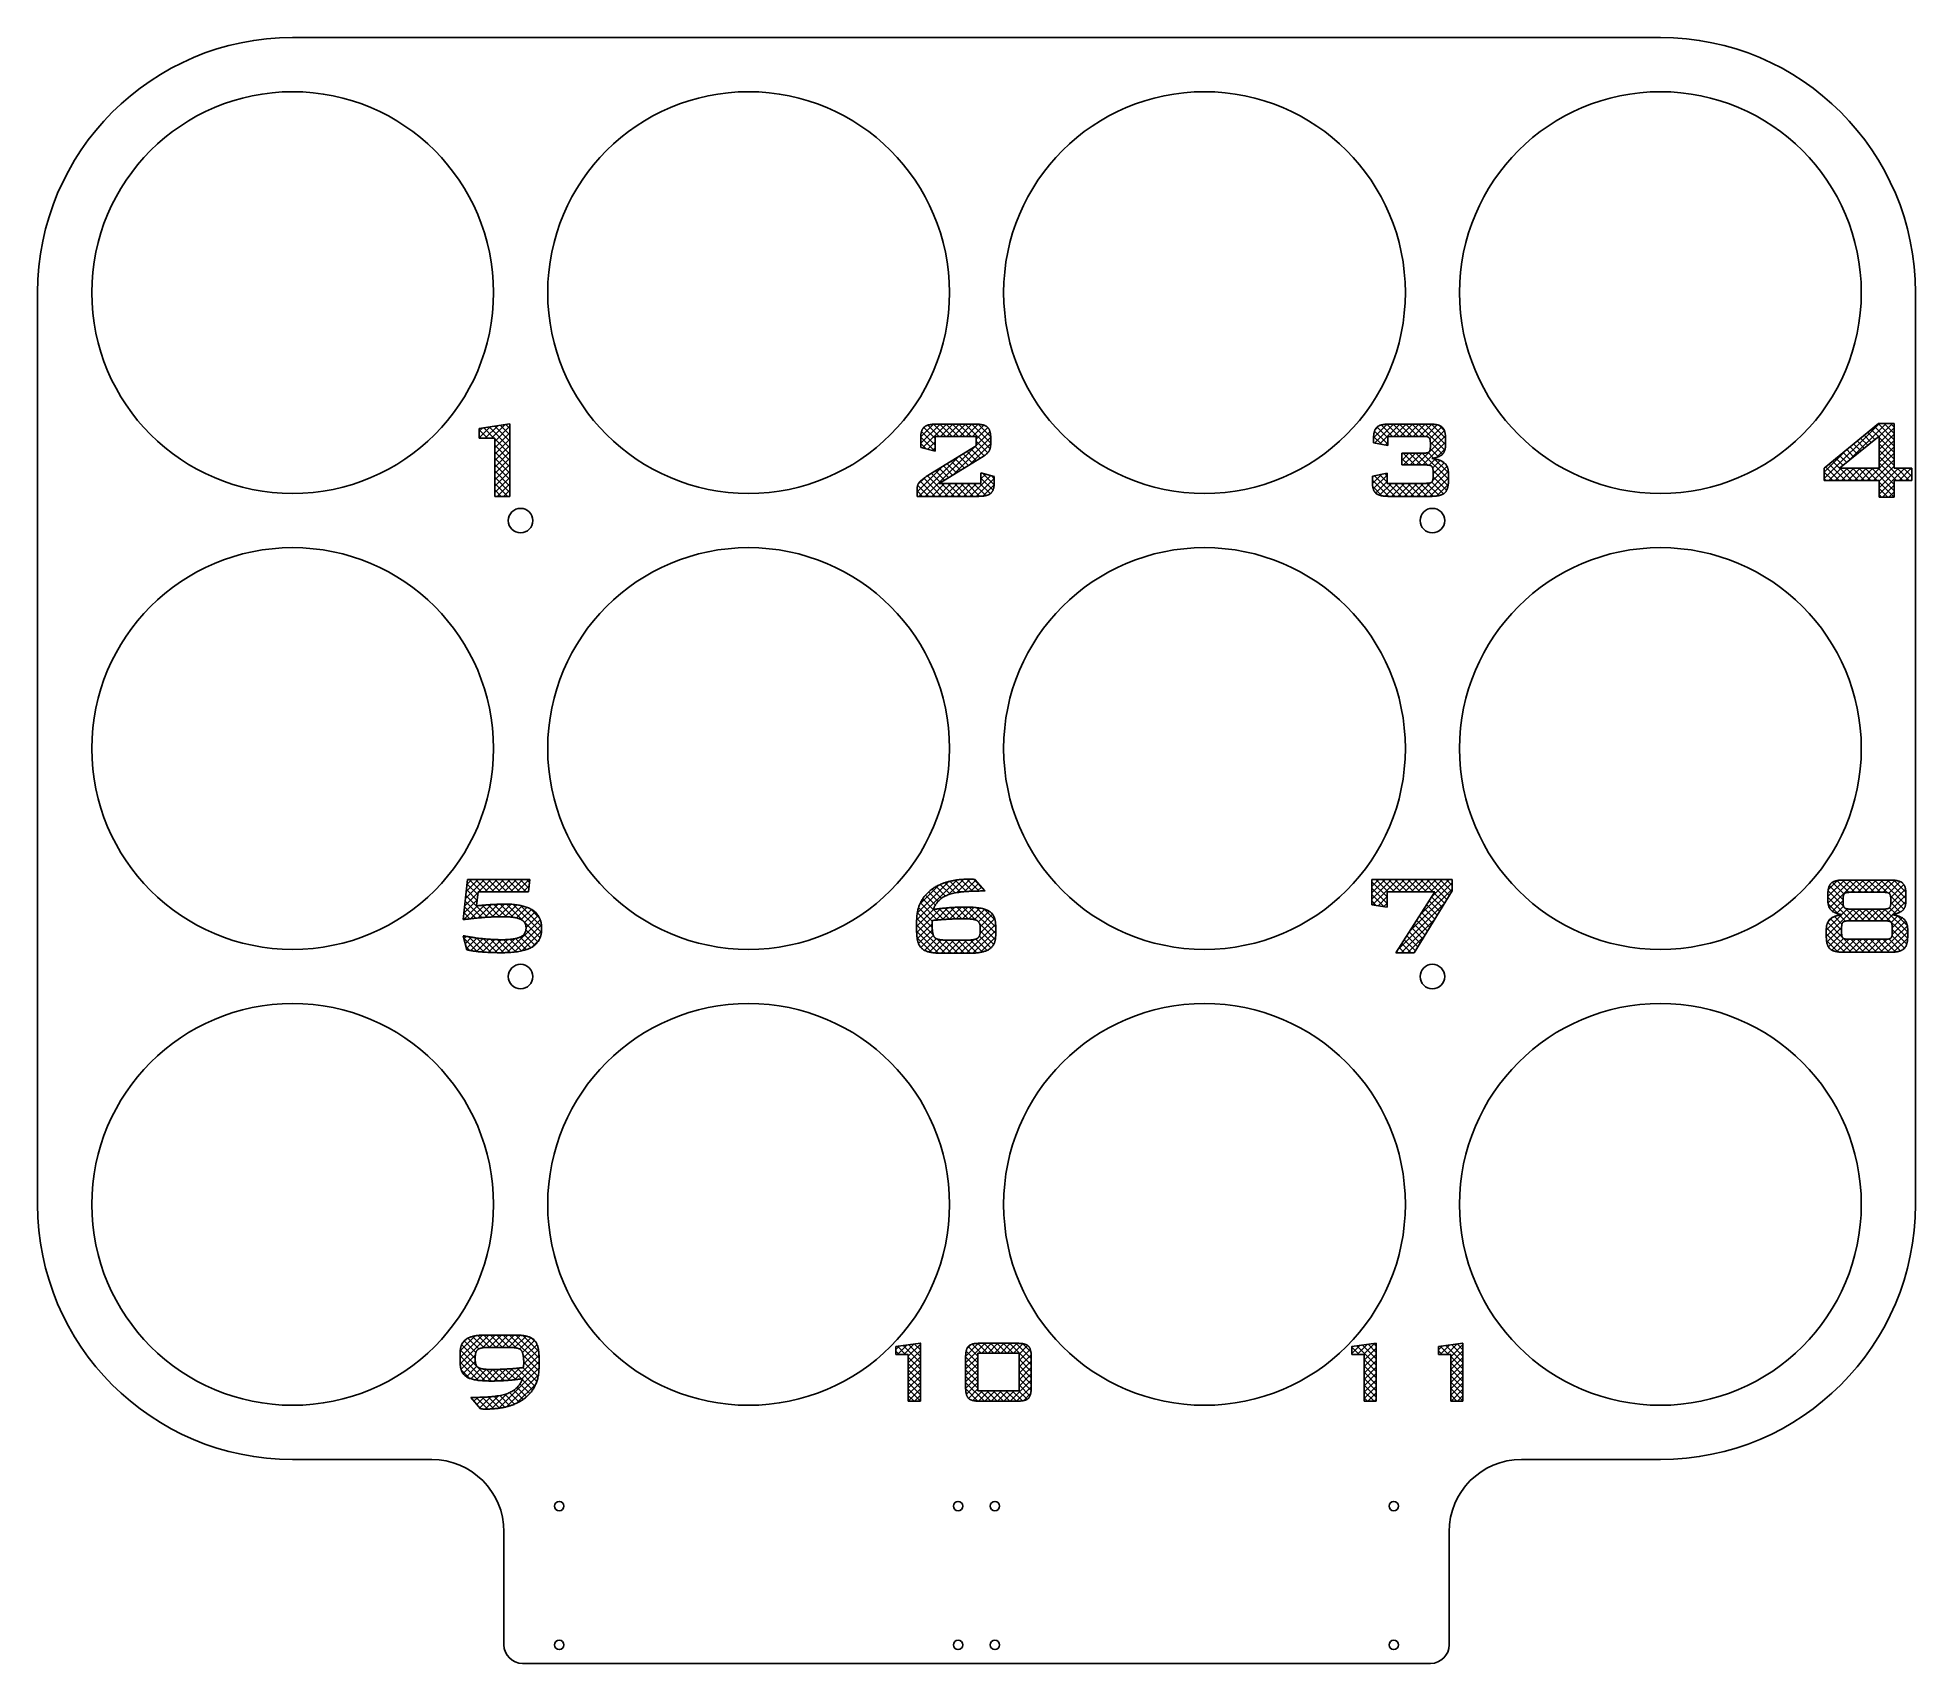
# Model space of a CAD drawing. Header units: inches. Extents: x 4.6 to 17.6, y 3 to 14.3.
import ezdxf

# ---------------------------------------------------------------- set-up
doc = ezdxf.new("R2010")
doc.units = ezdxf.units.IN
doc.header["$MEASUREMENT"] = 0

msp = doc.modelspace()

# ---------------------------------------------------------------- linework, layer by layer
for p, q in [((15.836, 14.277), (6.371, 14.277)), ((4.606, 12.512), (4.606, 6.202)), ((17.601, 6.202), (17.601, 12.512)), ((7.662, 11.572), (7.874, 11.604)), ((7.662, 11.505), (7.662, 11.572)), ((7.874, 11.604), (7.874, 11.1)), ((10.832, 11.602), (11.088, 11.602)), ((13.965, 11.602), (14.235, 11.602)), ((16.97, 11.296), (17.344, 11.607)), ((17.344, 11.607), (17.454, 11.607)), ((17.454, 11.607), (17.454, 11.296)), ((7.769, 11.505), (7.662, 11.505)), ((7.769, 11.1), (7.769, 11.505)), ((10.717, 11.44), (10.717, 11.504)), ((10.817, 11.414), (10.717, 11.44)), ((10.756, 11.239), (11.101, 11.452)), ((11.101, 11.517), (10.817, 11.517)), ((10.817, 11.517), (10.817, 11.414)), ((11.101, 11.452), (11.101, 11.517)), ((11.202, 11.504), (11.202, 11.472)), ((13.851, 11.473), (13.851, 11.504)), ((13.95, 11.454), (13.851, 11.473)), ((13.95, 11.517), (13.95, 11.454)), ((14.197, 11.517), (13.95, 11.517)), ((14.244, 11.446), (14.244, 11.471)), ((14.349, 11.504), (14.349, 11.459)), ((17.349, 11.519), (17.076, 11.296)), ((17.349, 11.296), (17.349, 11.519)), ((11.138, 11.37), (10.844, 11.192)), ((14.046, 11.319), (14.046, 11.401)), ((14.046, 11.401), (14.197, 11.401)), ((14.215, 11.319), (14.046, 11.319)), ((10.844, 11.192), (11.134, 11.192)), ((11.134, 11.192), (11.134, 11.265)), ((11.134, 11.265), (11.226, 11.239)), ((11.226, 11.239), (11.226, 11.2)), ((13.843, 11.241), (13.945, 11.262)), ((13.843, 11.2), (13.843, 11.241)), ((13.945, 11.262), (13.945, 11.192)), ((13.945, 11.192), (14.215, 11.192)), ((14.263, 11.237), (14.263, 11.273)), ((14.369, 11.262), (14.369, 11.209)), ((16.97, 11.212), (16.97, 11.296)), ((17.349, 11.212), (16.97, 11.212)), ((17.076, 11.296), (17.349, 11.296)), ((17.349, 11.097), (17.349, 11.212)), ((17.454, 11.296), (17.576, 11.296)), ((17.454, 11.212), (17.454, 11.097)), ((17.576, 11.212), (17.454, 11.212)), ((17.576, 11.296), (17.576, 11.212)), ((7.874, 11.1), (7.769, 11.1)), ((10.692, 11.102), (10.692, 11.147)), ((11.112, 11.102), (10.692, 11.102)), ((14.248, 11.102), (13.957, 11.102)), ((17.454, 11.097), (17.349, 11.097)), ((7.552, 8.173), (7.58, 8.45)), ((7.58, 8.45), (8.012, 8.45)), ((8.012, 8.45), (8.004, 8.365)), ((11.093, 8.451), (11.163, 8.371)), ((13.839, 8.276), (13.839, 8.451)), ((13.839, 8.451), (14.394, 8.451)), ((14.394, 8.451), (14.394, 8.371)), ((17.109, 8.447), (17.421, 8.447)), ((7.655, 8.365), (7.643, 8.268)), ((8.004, 8.365), (7.655, 8.365)), ((11.163, 8.371), (11.13, 8.371)), ((14.274, 8.366), (13.944, 8.366)), ((13.944, 8.366), (13.944, 8.258)), ((14.005, 7.943), (14.274, 8.366)), ((14.394, 8.371), (14.132, 7.943)), ((16.995, 8.304), (16.995, 8.349)), ((17.382, 8.362), (17.149, 8.362)), ((17.535, 8.349), (17.535, 8.304)), ((13.944, 8.258), (13.839, 8.276)), ((17.1, 8.316), (17.1, 8.291)), ((17.149, 8.246), (17.382, 8.246)), ((17.43, 8.291), (17.43, 8.316)), ((7.577, 7.964), (7.552, 8.061)), ((10.689, 8.095), (10.689, 8.161)), ((11.129, 8.091), (11.129, 8.118)), ((11.236, 8.131), (11.236, 8.063)), ((16.984, 8.054), (16.984, 8.107)), ((17.09, 8.118), (17.09, 8.082)), ((17.393, 8.164), (17.137, 8.164)), ((17.44, 8.082), (17.44, 8.118)), ((17.547, 8.107), (17.547, 8.054)), ((11.065, 7.941), (10.854, 7.941)), ((10.899, 8.031), (11.039, 8.031)), ((14.132, 7.943), (14.005, 7.943)), ((17.425, 7.947), (17.106, 7.947)), ((17.137, 8.037), (17.393, 8.037)), ((7.701, 5.298), (7.912, 5.298)), ((7.866, 5.213), (7.727, 5.213)), ((10.546, 5.218), (10.715, 5.243)), ((10.546, 5.164), (10.546, 5.218)), ((10.715, 5.243), (10.715, 4.841)), ((11.12, 5.241), (11.39, 5.241)), ((13.701, 5.218), (13.87, 5.243)), ((13.701, 5.164), (13.701, 5.218)), ((13.87, 5.243), (13.87, 4.841)), ((14.3, 5.218), (14.469, 5.243)), ((14.3, 5.164), (14.3, 5.218)), ((14.469, 5.243), (14.469, 4.841)), ((7.53, 5.109), (7.53, 5.176)), ((7.635, 5.15), (7.635, 5.122)), ((8.076, 5.143), (8.076, 5.078)), ((10.631, 5.164), (10.546, 5.164)), ((10.631, 4.841), (10.631, 5.164)), ((11.028, 4.935), (11.028, 5.146)), ((11.112, 5.173), (11.112, 4.912)), ((11.398, 5.173), (11.112, 5.173)), ((11.398, 4.912), (11.398, 5.173)), ((11.482, 5.146), (11.482, 4.935)), ((13.786, 5.164), (13.701, 5.164)), ((13.786, 4.841), (13.786, 5.164)), ((14.385, 5.164), (14.3, 5.164)), ((14.385, 4.841), (14.385, 5.164)), ((7.671, 4.788), (7.603, 4.867)), ((7.603, 4.867), (7.634, 4.867)), ((10.715, 4.841), (10.631, 4.841)), ((11.112, 4.912), (11.398, 4.912)), ((11.39, 4.841), (11.12, 4.841)), ((13.87, 4.841), (13.786, 4.841)), ((14.469, 4.841), (14.385, 4.841)), ((6.371, 4.437), (7.333, 4.437)), ((14.874, 4.437), (15.836, 4.437)), ((7.833, 3.937), (7.833, 3.154)), ((14.374, 3.154), (14.374, 3.937)), ((7.961, 3.026), (14.246, 3.026))]:
    msp.add_line(p, q)
at = {"linetype": 'Continuous'}
for p, q in [((7.662, 11.507), (7.738, 11.583)), ((7.662, 11.552), (7.686, 11.575)), ((7.764, 11.505), (7.693, 11.576)), ((7.704, 11.505), (7.79, 11.591)), ((7.874, 11.438), (7.731, 11.582)), ((7.748, 11.505), (7.842, 11.599)), ((7.874, 11.483), (7.769, 11.588)), ((7.769, 11.481), (7.874, 11.587)), ((7.874, 11.527), (7.808, 11.594)), ((7.874, 11.571), (7.846, 11.599)), ((10.717, 11.469), (10.851, 11.602)), ((10.718, 11.513), (10.806, 11.601)), ((10.729, 11.437), (10.895, 11.602)), ((10.734, 11.573), (10.745, 11.584)), ((10.817, 11.502), (10.739, 11.579)), ((10.845, 11.517), (10.767, 11.595)), ((10.89, 11.517), (10.805, 11.601)), ((10.934, 11.517), (10.849, 11.602)), ((10.854, 11.517), (10.939, 11.602)), ((10.978, 11.517), (10.893, 11.602)), ((10.898, 11.517), (10.983, 11.602)), ((11.022, 11.517), (10.937, 11.602)), ((10.942, 11.517), (11.027, 11.602)), ((11.066, 11.517), (10.981, 11.602)), ((10.987, 11.517), (11.072, 11.602)), ((11.197, 11.43), (11.025, 11.602)), ((11.031, 11.517), (11.115, 11.601)), ((11.202, 11.469), (11.07, 11.602)), ((11.075, 11.517), (11.153, 11.595)), ((11.101, 11.498), (11.181, 11.579)), ((11.202, 11.514), (11.115, 11.601)), ((11.183, 11.577), (11.178, 11.582)), ((13.851, 11.508), (13.944, 11.601)), ((13.858, 11.471), (13.988, 11.602)), ((13.861, 11.563), (13.888, 11.59)), ((13.95, 11.506), (13.874, 11.582)), ((13.895, 11.465), (14.033, 11.602)), ((13.983, 11.517), (13.904, 11.596)), ((14.027, 11.517), (13.943, 11.601)), ((14.072, 11.517), (13.986, 11.602)), ((13.992, 11.517), (14.077, 11.602)), ((14.116, 11.517), (14.031, 11.602)), ((14.036, 11.517), (14.121, 11.602)), ((14.16, 11.517), (14.075, 11.602)), ((14.08, 11.517), (14.165, 11.602)), ((14.204, 11.517), (14.119, 11.602)), ((14.124, 11.517), (14.209, 11.602)), ((14.344, 11.421), (14.163, 11.602)), ((14.169, 11.517), (14.253, 11.602)), ((14.349, 11.46), (14.207, 11.602)), ((14.212, 11.516), (14.292, 11.597)), ((14.24, 11.5), (14.323, 11.583)), ((14.349, 11.504), (14.252, 11.602)), ((14.342, 11.556), (14.305, 11.593)), ((16.97, 11.225), (17.353, 11.607)), ((17.13, 11.341), (17.397, 11.607)), ((17.454, 11.449), (17.318, 11.585)), ((17.454, 11.493), (17.342, 11.605)), ((17.349, 11.515), (17.441, 11.607)), ((17.349, 11.471), (17.454, 11.576)), ((17.454, 11.537), (17.384, 11.607)), ((17.454, 11.581), (17.428, 11.607)), ((7.72, 11.505), (7.662, 11.562)), ((7.676, 11.505), (7.662, 11.518)), ((7.769, 11.437), (7.874, 11.542)), ((7.874, 11.394), (7.769, 11.5)), ((7.769, 11.393), (7.874, 11.498)), ((7.874, 11.35), (7.769, 11.456)), ((7.769, 11.349), (7.874, 11.454)), ((10.756, 11.43), (10.717, 11.468)), ((10.816, 11.414), (10.718, 11.512)), ((10.817, 11.457), (10.723, 11.551)), ((10.748, 11.102), (11.094, 11.447)), ((10.765, 11.427), (10.817, 11.479)), ((10.941, 11.251), (11.202, 11.511)), ((11.054, 11.32), (11.202, 11.467)), ((11.156, 11.383), (11.093, 11.446)), ((11.101, 11.454), (11.197, 11.55)), ((11.181, 11.403), (11.101, 11.483)), ((13.905, 11.463), (13.851, 11.516)), ((13.95, 11.462), (13.857, 11.554)), ((13.933, 11.458), (13.95, 11.475)), ((14.148, 11.319), (14.349, 11.52)), ((14.192, 11.319), (14.349, 11.477)), ((14.244, 11.46), (14.341, 11.557)), ((14.328, 11.393), (14.244, 11.477)), ((17.198, 11.396), (17.149, 11.445)), ((17.222, 11.416), (17.173, 11.465)), ((17.246, 11.436), (17.197, 11.485)), ((17.271, 11.456), (17.221, 11.505)), ((17.295, 11.475), (17.245, 11.525)), ((17.319, 11.495), (17.269, 11.545)), ((17.344, 11.515), (17.294, 11.565)), ((17.349, 11.427), (17.454, 11.532)), ((17.454, 11.405), (17.349, 11.51)), ((17.349, 11.383), (17.454, 11.488)), ((17.454, 11.36), (17.349, 11.466)), ((17.349, 11.338), (17.454, 11.444)), ((7.874, 11.306), (7.769, 11.411)), ((7.769, 11.304), (7.874, 11.41)), ((7.874, 11.262), (7.769, 11.367)), ((7.769, 11.26), (7.874, 11.366)), ((7.874, 11.218), (7.769, 11.323)), ((7.769, 11.216), (7.874, 11.322)), ((10.704, 11.102), (10.978, 11.376)), ((10.8, 11.418), (10.817, 11.435)), ((10.937, 11.248), (10.874, 11.312)), ((10.965, 11.265), (10.901, 11.328)), ((10.992, 11.282), (10.929, 11.345)), ((11.02, 11.298), (10.956, 11.362)), ((11.047, 11.315), (10.983, 11.379)), ((11.075, 11.332), (11.011, 11.396)), ((11.102, 11.349), (11.038, 11.413)), ((11.13, 11.365), (11.065, 11.43)), ((14.046, 11.395), (14.052, 11.401)), ((14.046, 11.35), (14.096, 11.401)), ((14.092, 11.319), (14.046, 11.365)), ((14.048, 11.319), (14.046, 11.321)), ((14.137, 11.319), (14.055, 11.401)), ((14.059, 11.319), (14.141, 11.401)), ((14.181, 11.319), (14.1, 11.401)), ((14.104, 11.319), (14.185, 11.401)), ((14.225, 11.319), (14.144, 11.401)), ((14.369, 11.22), (14.188, 11.401)), ((14.266, 11.366), (14.228, 11.405)), ((14.235, 11.318), (14.277, 11.36)), ((14.3, 11.376), (14.243, 11.434)), ((14.259, 11.21), (14.359, 11.309)), ((14.26, 11.299), (14.312, 11.351)), ((14.263, 11.258), (14.34, 11.334)), ((14.369, 11.264), (14.271, 11.362)), ((14.289, 11.372), (14.346, 11.43)), ((16.97, 11.269), (17.131, 11.43)), ((17.116, 11.212), (17.004, 11.324)), ((17.076, 11.297), (17.028, 11.344)), ((17.1, 11.316), (17.052, 11.365)), ((17.125, 11.336), (17.076, 11.385)), ((17.149, 11.356), (17.101, 11.405)), ((17.173, 11.376), (17.125, 11.425)), ((17.267, 11.212), (17.454, 11.4)), ((17.311, 11.212), (17.454, 11.355)), ((17.454, 11.316), (17.349, 11.422)), ((17.514, 11.212), (17.349, 11.377)), ((17.47, 11.212), (17.349, 11.333)), ((17.349, 11.206), (17.454, 11.311)), ((7.874, 11.173), (7.769, 11.279)), ((7.769, 11.172), (7.874, 11.277)), ((7.874, 11.129), (7.769, 11.235)), ((7.769, 11.128), (7.874, 11.233)), ((7.859, 11.1), (7.769, 11.19)), ((7.786, 11.1), (7.874, 11.189)), ((10.692, 11.134), (10.863, 11.305)), ((10.774, 11.102), (10.696, 11.18)), ((10.698, 11.184), (10.747, 11.233)), ((10.818, 11.102), (10.713, 11.207)), ((10.862, 11.102), (10.738, 11.227)), ((10.907, 11.102), (10.765, 11.244)), ((10.855, 11.198), (10.792, 11.261)), ((10.793, 11.102), (10.882, 11.192)), ((10.882, 11.215), (10.819, 11.278)), ((10.837, 11.102), (10.926, 11.192)), ((10.91, 11.232), (10.847, 11.295)), ((10.951, 11.102), (10.861, 11.192)), ((10.881, 11.102), (10.971, 11.192)), ((10.995, 11.102), (10.905, 11.192)), ((10.925, 11.102), (11.015, 11.192)), ((11.039, 11.102), (10.95, 11.192)), ((10.969, 11.102), (11.059, 11.192)), ((11.083, 11.102), (10.994, 11.192)), ((11.014, 11.102), (11.103, 11.192)), ((11.127, 11.102), (11.038, 11.192)), ((11.058, 11.102), (11.202, 11.246)), ((11.167, 11.107), (11.082, 11.192)), ((11.102, 11.102), (11.226, 11.226)), ((11.199, 11.119), (11.126, 11.192)), ((11.134, 11.223), (11.168, 11.256)), ((11.218, 11.144), (11.134, 11.228)), ((11.226, 11.181), (11.144, 11.263)), ((11.148, 11.104), (11.226, 11.182)), ((11.226, 11.224), (11.206, 11.245)), ((13.843, 11.191), (13.905, 11.254)), ((13.843, 11.235), (13.849, 11.242)), ((13.956, 11.102), (13.843, 11.215)), ((13.849, 11.153), (13.945, 11.249)), ((14, 11.102), (13.858, 11.244)), ((13.865, 11.124), (13.945, 11.205)), ((13.893, 11.109), (13.976, 11.192)), ((13.945, 11.201), (13.895, 11.251)), ((13.931, 11.103), (14.02, 11.192)), ((13.945, 11.245), (13.932, 11.259)), ((14.044, 11.102), (13.955, 11.192)), ((13.975, 11.102), (14.064, 11.192)), ((14.089, 11.102), (13.999, 11.192)), ((14.019, 11.102), (14.108, 11.192)), ((14.133, 11.102), (14.043, 11.192)), ((14.063, 11.102), (14.153, 11.192)), ((14.177, 11.102), (14.087, 11.192)), ((14.107, 11.102), (14.197, 11.192)), ((14.221, 11.102), (14.132, 11.192)), ((14.151, 11.102), (14.245, 11.196)), ((14.265, 11.102), (14.176, 11.192)), ((14.196, 11.102), (14.368, 11.274)), ((14.304, 11.108), (14.22, 11.192)), ((14.24, 11.102), (14.369, 11.231)), ((14.336, 11.12), (14.254, 11.201)), ((14.366, 11.178), (14.263, 11.281)), ((14.356, 11.144), (14.263, 11.237)), ((14.286, 11.104), (14.367, 11.185)), ((17.028, 11.212), (16.97, 11.27)), ((16.983, 11.212), (16.97, 11.226)), ((17.072, 11.212), (16.98, 11.304)), ((17.002, 11.212), (17.086, 11.296)), ((17.046, 11.212), (17.13, 11.296)), ((17.16, 11.212), (17.077, 11.296)), ((17.09, 11.212), (17.174, 11.296)), ((17.204, 11.212), (17.121, 11.296)), ((17.134, 11.212), (17.218, 11.296)), ((17.249, 11.212), (17.165, 11.296)), ((17.179, 11.212), (17.262, 11.296)), ((17.293, 11.212), (17.209, 11.296)), ((17.223, 11.212), (17.306, 11.296)), ((17.337, 11.212), (17.253, 11.296)), ((17.454, 11.139), (17.298, 11.296)), ((17.454, 11.184), (17.342, 11.296)), ((17.349, 11.162), (17.483, 11.296)), ((17.349, 11.117), (17.527, 11.296)), ((17.453, 11.097), (17.349, 11.201)), ((17.372, 11.097), (17.454, 11.179)), ((17.558, 11.212), (17.474, 11.296)), ((17.488, 11.212), (17.572, 11.296)), ((17.576, 11.239), (17.519, 11.296)), ((17.532, 11.212), (17.576, 11.256)), ((17.576, 11.283), (17.563, 11.296)), ((7.815, 11.1), (7.769, 11.146)), ((7.771, 11.1), (7.769, 11.102)), ((7.83, 11.1), (7.874, 11.145)), ((7.874, 11.1), (7.874, 11.101)), ((10.73, 11.102), (10.692, 11.14)), ((13.908, 11.106), (13.845, 11.169)), ((17.409, 11.097), (17.349, 11.156)), ((17.364, 11.097), (17.349, 11.112)), ((17.416, 11.097), (17.454, 11.134)), ((7.567, 8.318), (7.699, 8.45)), ((7.572, 8.367), (7.655, 8.45)), ((7.577, 8.417), (7.611, 8.45)), ((7.677, 8.365), (7.592, 8.45)), ((7.722, 8.365), (7.636, 8.45)), ((7.658, 8.365), (7.743, 8.45)), ((7.766, 8.365), (7.681, 8.45)), ((7.702, 8.365), (7.787, 8.45)), ((7.81, 8.365), (7.725, 8.45)), ((7.746, 8.365), (7.832, 8.45)), ((7.854, 8.365), (7.769, 8.45)), ((7.791, 8.365), (7.876, 8.45)), ((7.898, 8.365), (7.813, 8.45)), ((7.835, 8.365), (7.92, 8.45)), ((7.943, 8.365), (7.857, 8.45)), ((7.879, 8.365), (7.964, 8.45)), ((7.987, 8.365), (7.902, 8.45)), ((7.923, 8.365), (8.008, 8.45)), ((8.006, 8.39), (7.946, 8.45)), ((8.01, 8.43), (7.99, 8.45)), ((10.689, 8.17), (10.966, 8.447)), ((10.908, 8.345), (11.015, 8.452)), ((10.967, 8.36), (11.06, 8.453)), ((11.076, 8.37), (10.995, 8.45)), ((11.119, 8.371), (11.037, 8.453)), ((11.159, 8.374), (11.082, 8.452)), ((13.839, 8.447), (13.843, 8.451)), ((13.839, 8.403), (13.887, 8.451)), ((13.839, 8.359), (13.931, 8.451)), ((13.839, 8.315), (13.975, 8.451)), ((13.844, 8.276), (14.02, 8.451)), ((13.952, 8.366), (13.867, 8.451)), ((13.996, 8.366), (13.911, 8.451)), ((14.04, 8.366), (13.955, 8.451)), ((13.979, 8.366), (14.064, 8.451)), ((14.085, 8.366), (13.999, 8.451)), ((14.023, 8.366), (14.108, 8.451)), ((14.129, 8.366), (14.044, 8.451)), ((14.067, 8.366), (14.152, 8.451)), ((14.173, 8.366), (14.088, 8.451)), ((14.111, 8.366), (14.196, 8.451)), ((14.217, 8.366), (14.132, 8.451)), ((14.156, 8.366), (14.241, 8.451)), ((14.261, 8.366), (14.176, 8.451)), ((14.2, 8.366), (14.285, 8.451)), ((14.358, 8.313), (14.22, 8.451)), ((14.244, 8.366), (14.329, 8.451)), ((14.251, 8.329), (14.373, 8.451)), ((14.375, 8.341), (14.265, 8.451)), ((14.392, 8.368), (14.309, 8.451)), ((14.394, 8.41), (14.353, 8.451)), ((16.995, 8.333), (17.109, 8.447)), ((16.996, 8.289), (17.153, 8.447)), ((17.005, 8.255), (17.197, 8.447)), ((17.182, 8.362), (17.097, 8.447)), ((17.227, 8.362), (17.141, 8.447)), ((17.157, 8.362), (17.242, 8.447)), ((17.271, 8.362), (17.186, 8.447)), ((17.201, 8.362), (17.286, 8.447)), ((17.315, 8.362), (17.23, 8.447)), ((17.245, 8.362), (17.33, 8.447)), ((17.359, 8.362), (17.274, 8.447)), ((17.289, 8.362), (17.374, 8.447)), ((17.405, 8.36), (17.318, 8.447)), ((17.333, 8.362), (17.418, 8.447)), ((17.533, 8.277), (17.362, 8.447)), ((17.535, 8.318), (17.407, 8.447)), ((7.562, 8.269), (7.654, 8.361)), ((7.72, 8.19), (7.569, 8.341)), ((7.648, 8.306), (7.573, 8.381)), ((7.652, 8.346), (7.577, 8.421)), ((7.967, 8.365), (8.008, 8.406)), ((10.693, 8.218), (10.911, 8.436)), ((10.711, 8.28), (10.842, 8.412)), ((10.804, 8.243), (10.731, 8.317)), ((10.819, 8.273), (10.75, 8.342)), ((10.837, 8.299), (10.771, 8.365)), ((10.86, 8.32), (10.796, 8.384)), ((10.888, 8.336), (10.823, 8.402)), ((10.92, 8.349), (10.852, 8.416)), ((10.955, 8.358), (10.884, 8.429)), ((10.993, 8.364), (10.919, 8.438)), ((11.034, 8.368), (10.956, 8.445)), ((11.018, 8.366), (11.098, 8.446)), ((11.065, 8.369), (11.118, 8.422)), ((11.111, 8.371), (11.139, 8.399)), ((11.155, 8.371), (11.159, 8.375)), ((13.944, 8.33), (13.839, 8.435)), ((13.944, 8.285), (13.839, 8.391)), ((13.924, 8.262), (13.839, 8.347)), ((13.882, 8.269), (13.944, 8.332)), ((14.096, 8.086), (14.394, 8.383)), ((14.173, 8.207), (14.394, 8.428)), ((14.325, 8.258), (14.252, 8.331)), ((14.342, 8.286), (14.269, 8.358)), ((17.159, 8.164), (16.995, 8.328)), ((17.105, 8.263), (16.996, 8.372)), ((16.997, 8.379), (17.061, 8.444)), ((17.1, 8.311), (17.005, 8.407)), ((17.107, 8.349), (17.025, 8.431)), ((17.139, 8.362), (17.057, 8.443)), ((17.357, 8.164), (17.535, 8.343)), ((17.377, 8.362), (17.46, 8.445)), ((17.416, 8.356), (17.496, 8.436)), ((17.52, 8.245), (17.428, 8.337)), ((17.43, 8.326), (17.52, 8.416)), ((17.43, 8.281), (17.533, 8.384)), ((17.535, 8.363), (17.452, 8.446)), ((7.555, 8.173), (7.65, 8.269)), ((7.557, 8.22), (7.648, 8.311)), ((7.598, 8.179), (7.557, 8.22)), ((7.638, 8.183), (7.561, 8.261)), ((7.679, 8.187), (7.565, 8.301)), ((7.605, 8.18), (7.699, 8.274)), ((7.654, 8.185), (7.747, 8.277)), ((7.762, 8.192), (7.682, 8.272)), ((7.702, 8.188), (7.793, 8.279)), ((7.805, 8.193), (7.723, 8.276)), ((7.749, 8.191), (7.838, 8.28)), ((7.85, 8.193), (7.764, 8.278)), ((7.795, 8.193), (7.882, 8.279)), ((7.898, 8.189), (7.807, 8.28)), ((7.84, 8.193), (7.922, 8.276)), ((8.083, 8.048), (7.85, 8.28)), ((7.881, 8.191), (7.959, 8.269)), ((8.092, 8.083), (7.897, 8.278)), ((7.92, 8.185), (7.993, 8.258)), ((8.093, 8.126), (7.948, 8.271)), ((7.952, 8.173), (8.023, 8.244)), ((7.976, 8.153), (8.048, 8.225)), ((7.986, 8.119), (8.069, 8.201)), ((8.078, 8.185), (8.016, 8.248)), ((10.689, 8.082), (10.857, 8.25)), ((10.689, 8.126), (10.806, 8.243)), ((10.796, 8.119), (10.694, 8.221)), ((10.797, 8.162), (10.702, 8.257)), ((10.833, 8.17), (10.715, 8.289)), ((10.874, 8.174), (10.805, 8.243)), ((10.821, 8.169), (10.906, 8.255)), ((10.916, 8.176), (10.844, 8.248)), ((10.869, 8.173), (10.954, 8.258)), ((10.958, 8.178), (10.884, 8.253)), ((10.916, 8.176), (11, 8.26)), ((11.002, 8.179), (10.924, 8.256)), ((10.962, 8.178), (11.044, 8.26)), ((11.046, 8.178), (10.966, 8.258)), ((11.007, 8.179), (11.086, 8.258)), ((11.099, 8.17), (11.009, 8.26)), ((11.05, 8.178), (11.126, 8.253)), ((11.236, 8.077), (11.053, 8.259)), ((11.089, 8.173), (11.162, 8.245)), ((11.236, 8.121), (11.101, 8.256)), ((11.118, 8.157), (11.192, 8.231)), ((11.129, 8.124), (11.215, 8.21)), ((11.232, 8.169), (11.154, 8.247)), ((13.87, 8.271), (13.839, 8.302)), ((13.919, 8.262), (13.944, 8.287)), ((14.019, 7.964), (14.344, 8.289)), ((14.241, 8.121), (14.166, 8.196)), ((14.258, 8.148), (14.183, 8.223)), ((14.275, 8.176), (14.201, 8.25)), ((14.291, 8.203), (14.218, 8.277)), ((14.308, 8.231), (14.235, 8.304)), ((16.984, 8.057), (17.173, 8.246)), ((16.984, 8.101), (17.09, 8.207)), ((16.995, 8.156), (17.027, 8.188)), ((17.066, 8.213), (16.996, 8.283)), ((17.026, 8.231), (17.1, 8.306)), ((17.092, 8.142), (17.04, 8.195)), ((17.055, 8.216), (17.104, 8.265)), ((17.116, 8.163), (17.075, 8.204)), ((17.09, 8.207), (17.13, 8.247)), ((17.203, 8.164), (17.117, 8.25)), ((17.136, 8.164), (17.217, 8.246)), ((17.247, 8.164), (17.166, 8.246)), ((17.18, 8.164), (17.261, 8.246)), ((17.292, 8.164), (17.21, 8.246)), ((17.224, 8.164), (17.305, 8.246)), ((17.336, 8.164), (17.255, 8.246)), ((17.268, 8.164), (17.35, 8.246)), ((17.38, 8.164), (17.299, 8.246)), ((17.313, 8.164), (17.394, 8.246)), ((17.547, 8.042), (17.343, 8.246)), ((17.547, 8.086), (17.387, 8.246)), ((17.401, 8.164), (17.443, 8.206)), ((17.464, 8.213), (17.421, 8.255)), ((17.496, 8.225), (17.43, 8.291)), ((17.433, 8.153), (17.48, 8.199)), ((17.444, 8.208), (17.535, 8.299)), ((17.544, 8.132), (17.477, 8.199)), ((7.559, 8.174), (7.553, 8.18)), ((7.557, 8.043), (7.571, 8.057)), ((7.856, 7.945), (8.084, 8.172)), ((7.904, 7.948), (8.092, 8.136)), ((7.956, 7.956), (8.093, 8.093)), ((8.046, 7.996), (7.972, 8.071)), ((8.068, 8.019), (7.985, 8.102)), ((10.804, 8.067), (10.689, 8.182)), ((10.886, 7.941), (10.689, 8.138)), ((10.841, 7.941), (10.689, 8.094)), ((10.693, 8.041), (10.796, 8.144)), ((10.702, 8.007), (10.797, 8.101)), ((10.719, 7.979), (10.805, 8.065)), ((11.035, 7.941), (11.236, 8.142)), ((11.079, 7.941), (11.236, 8.098)), ((11.203, 7.978), (11.123, 8.058)), ((11.233, 8.035), (11.126, 8.143)), ((11.129, 8.079), (11.229, 8.18)), ((11.222, 8.002), (11.129, 8.095)), ((14.042, 7.943), (14.275, 8.176)), ((14.157, 7.984), (14.08, 8.061)), ((14.086, 7.943), (14.205, 8.062)), ((14.174, 8.011), (14.098, 8.088)), ((14.191, 8.039), (14.115, 8.115)), ((14.208, 8.066), (14.132, 8.142)), ((14.224, 8.094), (14.149, 8.169)), ((17.111, 7.947), (16.984, 8.074)), ((17.155, 7.947), (16.985, 8.117)), ((16.988, 8.016), (17.09, 8.118)), ((17.094, 8.052), (16.994, 8.153)), ((16.999, 7.984), (17.09, 8.074)), ((17.09, 8.101), (17.013, 8.178)), ((17.36, 7.947), (17.545, 8.131)), ((17.405, 7.947), (17.547, 8.089)), ((17.525, 7.975), (17.439, 8.061)), ((17.44, 8.115), (17.51, 8.185)), ((17.44, 8.071), (17.532, 8.163)), ((17.54, 8.004), (17.44, 8.104)), ((7.648, 7.952), (7.556, 8.044)), ((7.566, 8.008), (7.609, 8.051)), ((7.596, 7.96), (7.572, 7.984)), ((7.575, 7.973), (7.648, 8.046)), ((7.697, 7.948), (7.591, 8.054)), ((7.605, 7.959), (7.688, 8.041)), ((7.744, 7.945), (7.643, 8.046)), ((7.643, 7.953), (7.728, 8.038)), ((7.684, 7.949), (7.77, 8.035)), ((7.789, 7.944), (7.692, 8.041)), ((7.725, 7.946), (7.813, 8.034)), ((7.833, 7.944), (7.74, 8.037)), ((7.768, 7.944), (7.859, 8.036)), ((7.876, 7.946), (7.787, 8.035)), ((7.811, 7.944), (7.909, 8.041)), ((7.916, 7.949), (7.831, 8.035)), ((7.954, 7.956), (7.873, 8.037)), ((7.989, 7.965), (7.912, 8.042)), ((8.02, 7.978), (7.946, 8.052)), ((8.026, 7.982), (8.075, 8.031)), ((10.793, 7.945), (10.692, 8.046)), ((10.744, 7.96), (10.825, 8.041)), ((10.777, 7.949), (10.861, 8.033)), ((10.815, 7.943), (10.903, 8.031)), ((10.93, 7.941), (10.832, 8.038)), ((10.858, 7.941), (10.947, 8.031)), ((10.974, 7.941), (10.884, 8.031)), ((10.902, 7.941), (10.992, 8.031)), ((11.018, 7.941), (10.929, 8.031)), ((10.946, 7.941), (11.036, 8.031)), ((11.062, 7.941), (10.973, 8.031)), ((10.99, 7.941), (11.084, 8.034)), ((11.105, 7.943), (11.017, 8.031)), ((11.143, 7.949), (11.061, 8.031)), ((11.176, 7.96), (11.098, 8.038)), ((11.128, 7.946), (11.236, 8.054)), ((14.022, 7.943), (14.012, 7.953)), ((14.066, 7.943), (14.029, 7.98)), ((14.11, 7.943), (14.046, 8.007)), ((14.141, 7.956), (14.063, 8.034)), ((14.13, 7.943), (14.136, 7.949)), ((17.064, 7.95), (16.986, 8.028)), ((17.022, 7.962), (17.102, 8.043)), ((17.055, 7.951), (17.141, 8.037)), ((17.095, 7.947), (17.185, 8.037)), ((17.199, 7.947), (17.105, 8.041)), ((17.139, 7.947), (17.229, 8.037)), ((17.244, 7.947), (17.154, 8.037)), ((17.184, 7.947), (17.273, 8.037)), ((17.288, 7.947), (17.198, 8.037)), ((17.228, 7.947), (17.317, 8.037)), ((17.332, 7.947), (17.242, 8.037)), ((17.272, 7.947), (17.362, 8.037)), ((17.376, 7.947), (17.287, 8.037)), ((17.316, 7.947), (17.406, 8.037)), ((17.42, 7.947), (17.331, 8.037)), ((17.463, 7.949), (17.375, 8.037)), ((17.498, 7.958), (17.417, 8.039)), ((17.45, 7.948), (17.547, 8.045)), ((17.508, 7.962), (17.534, 7.988)), ((7.53, 5.143), (7.684, 5.298)), ((7.53, 5.099), (7.729, 5.298)), ((7.53, 5.188), (7.635, 5.293)), ((7.635, 5.137), (7.541, 5.231)), ((7.639, 5.177), (7.559, 5.258)), ((7.659, 5.202), (7.584, 5.276)), ((7.694, 5.211), (7.616, 5.289)), ((7.736, 5.213), (7.653, 5.295)), ((7.685, 5.21), (7.773, 5.298)), ((7.78, 5.213), (7.695, 5.298)), ((7.732, 5.213), (7.817, 5.298)), ((7.824, 5.213), (7.739, 5.298)), ((7.776, 5.213), (7.861, 5.298)), ((7.869, 5.213), (7.784, 5.298)), ((7.82, 5.213), (7.905, 5.298)), ((7.917, 5.209), (7.828, 5.298)), ((7.864, 5.213), (7.948, 5.297)), ((8.076, 5.094), (7.872, 5.298)), ((7.906, 5.211), (7.987, 5.291)), ((8.076, 5.138), (7.916, 5.298)), ((7.941, 5.201), (8.019, 5.279)), ((7.962, 5.177), (8.045, 5.261)), ((8.074, 5.185), (7.963, 5.295)), ((7.969, 5.14), (8.062, 5.233)), ((7.97, 5.098), (8.072, 5.199)), ((8.054, 5.248), (8.027, 5.275)), ((10.546, 5.198), (10.569, 5.221)), ((10.556, 5.164), (10.621, 5.229)), ((10.613, 5.164), (10.558, 5.219)), ((10.715, 5.106), (10.596, 5.225)), ((10.6, 5.164), (10.673, 5.237)), ((10.631, 5.151), (10.715, 5.235)), ((10.715, 5.15), (10.635, 5.231)), ((10.715, 5.195), (10.673, 5.237)), ((10.715, 5.239), (10.711, 5.243)), ((11.028, 5.106), (11.163, 5.241)), ((11.029, 5.151), (11.118, 5.241)), ((11.037, 5.203), (11.067, 5.233)), ((11.112, 5.151), (11.045, 5.218)), ((11.135, 5.173), (11.073, 5.235)), ((11.179, 5.173), (11.111, 5.241)), ((11.139, 5.173), (11.207, 5.241)), ((11.224, 5.173), (11.155, 5.241)), ((11.183, 5.173), (11.251, 5.241)), ((11.268, 5.173), (11.2, 5.241)), ((11.227, 5.173), (11.295, 5.241)), ((11.312, 5.173), (11.244, 5.241)), ((11.271, 5.173), (11.339, 5.241)), ((11.356, 5.173), (11.288, 5.241)), ((11.315, 5.173), (11.384, 5.241)), ((11.482, 5.091), (11.332, 5.241)), ((11.36, 5.173), (11.425, 5.238)), ((11.482, 5.135), (11.376, 5.241)), ((11.398, 5.166), (11.457, 5.226)), ((11.398, 5.122), (11.475, 5.199)), ((11.479, 5.182), (11.423, 5.238)), ((13.701, 5.171), (13.755, 5.226)), ((13.701, 5.215), (13.703, 5.218)), ((13.751, 5.164), (13.701, 5.214)), ((13.87, 5.089), (13.736, 5.223)), ((13.738, 5.164), (13.808, 5.234)), ((13.87, 5.133), (13.775, 5.229)), ((13.782, 5.164), (13.86, 5.242)), ((13.786, 5.124), (13.87, 5.208)), ((13.87, 5.177), (13.813, 5.235)), ((13.87, 5.222), (13.851, 5.241)), ((14.3, 5.196), (14.326, 5.222)), ((14.312, 5.164), (14.378, 5.23)), ((14.37, 5.164), (14.314, 5.22)), ((14.469, 5.109), (14.352, 5.226)), ((14.357, 5.164), (14.43, 5.237)), ((14.385, 5.148), (14.469, 5.232)), ((14.469, 5.153), (14.391, 5.232)), ((14.469, 5.197), (14.429, 5.237)), ((14.469, 5.242), (14.467, 5.243)), ((7.703, 4.981), (7.53, 5.154)), ((7.655, 4.985), (7.53, 5.11)), ((7.748, 4.98), (7.531, 5.197)), ((7.536, 5.061), (7.636, 5.161)), ((7.55, 5.031), (7.635, 5.116)), ((7.573, 5.01), (7.646, 5.083)), ((7.797, 4.792), (8.076, 5.071)), ((7.857, 4.984), (7.943, 5.071)), ((7.906, 4.989), (8.076, 5.159)), ((8.048, 4.945), (7.924, 5.069)), ((7.957, 4.996), (8.076, 5.115)), ((8.061, 4.977), (7.964, 5.073)), ((8.075, 5.051), (7.966, 5.159)), ((8.07, 5.012), (7.97, 5.111)), ((10.569, 5.164), (10.546, 5.187)), ((10.631, 5.107), (10.715, 5.191)), ((10.631, 5.062), (10.715, 5.147)), ((10.715, 5.062), (10.631, 5.146)), ((10.631, 5.018), (10.715, 5.103)), ((10.715, 5.018), (10.631, 5.102)), ((11.112, 5.063), (11.028, 5.147)), ((11.028, 5.062), (11.112, 5.146)), ((11.028, 5.018), (11.112, 5.102)), ((11.112, 5.019), (11.028, 5.102)), ((11.112, 5.107), (11.032, 5.187)), ((11.398, 5.078), (11.481, 5.161)), ((11.482, 5.047), (11.398, 5.131)), ((11.398, 5.034), (11.482, 5.118)), ((11.482, 5.003), (11.398, 5.087)), ((11.398, 4.989), (11.482, 5.073)), ((13.707, 5.164), (13.701, 5.17)), ((13.786, 5.08), (13.87, 5.164)), ((13.87, 5.045), (13.786, 5.129)), ((13.786, 5.035), (13.87, 5.12)), ((13.87, 5.001), (13.786, 5.085)), ((13.786, 4.991), (13.87, 5.076)), ((14.325, 5.164), (14.3, 5.19)), ((14.385, 5.104), (14.469, 5.188)), ((14.469, 5.065), (14.385, 5.149)), ((14.385, 5.06), (14.469, 5.144)), ((14.469, 5.021), (14.385, 5.105)), ((14.385, 5.016), (14.469, 5.1)), ((7.598, 4.997), (7.537, 5.058)), ((7.603, 4.996), (7.674, 5.067)), ((7.639, 4.987), (7.713, 5.061)), ((7.678, 4.982), (7.756, 5.06)), ((7.791, 4.981), (7.711, 5.061)), ((7.72, 4.98), (7.801, 5.061)), ((7.834, 4.983), (7.756, 5.06)), ((7.764, 4.98), (7.847, 5.063)), ((7.875, 4.986), (7.799, 5.061)), ((7.81, 4.982), (7.895, 5.066)), ((7.915, 4.99), (7.842, 5.063)), ((7.851, 4.802), (8.072, 5.022)), ((7.954, 4.995), (7.883, 5.065)), ((7.919, 4.826), (8.055, 4.961)), ((8.012, 4.893), (7.944, 4.961)), ((8.031, 4.918), (7.959, 4.99)), ((10.631, 4.974), (10.715, 5.058)), ((10.715, 4.974), (10.631, 5.058)), ((10.631, 4.93), (10.715, 5.014)), ((10.715, 4.93), (10.631, 5.014)), ((10.631, 4.886), (10.715, 4.97)), ((10.715, 4.885), (10.631, 4.97)), ((11.112, 4.975), (11.028, 5.058)), ((11.028, 4.974), (11.112, 5.057)), ((11.112, 4.93), (11.028, 5.014)), ((11.158, 4.841), (11.028, 4.97)), ((11.029, 4.93), (11.112, 5.013)), ((11.033, 4.89), (11.112, 4.969)), ((11.337, 4.841), (11.482, 4.985)), ((11.381, 4.841), (11.482, 4.941)), ((11.482, 4.959), (11.398, 5.043)), ((11.398, 4.945), (11.482, 5.029)), ((11.481, 4.915), (11.398, 4.998)), ((11.473, 4.878), (11.398, 4.954)), ((13.87, 4.956), (13.786, 5.041)), ((13.786, 4.947), (13.87, 5.031)), ((13.87, 4.912), (13.786, 4.997)), ((13.786, 4.903), (13.87, 4.987)), ((13.87, 4.868), (13.786, 4.952)), ((13.786, 4.859), (13.87, 4.943)), ((14.469, 4.976), (14.385, 5.061)), ((14.385, 4.971), (14.469, 5.056)), ((14.469, 4.932), (14.385, 5.017)), ((14.385, 4.927), (14.469, 5.011)), ((14.469, 4.888), (14.385, 4.972)), ((14.385, 4.883), (14.469, 4.967)), ((7.605, 4.865), (7.607, 4.867)), ((7.625, 4.841), (7.652, 4.867)), ((7.721, 4.786), (7.64, 4.867)), ((7.646, 4.817), (7.697, 4.869)), ((7.676, 4.787), (7.647, 4.815)), ((7.666, 4.794), (7.744, 4.872)), ((7.763, 4.788), (7.683, 4.868)), ((7.703, 4.786), (7.795, 4.878)), ((7.803, 4.793), (7.725, 4.87)), ((7.748, 4.787), (7.853, 4.892)), ((7.84, 4.799), (7.766, 4.874)), ((7.875, 4.809), (7.804, 4.88)), ((7.907, 4.82), (7.84, 4.888)), ((7.937, 4.835), (7.872, 4.9)), ((7.965, 4.852), (7.901, 4.916)), ((7.99, 4.871), (7.925, 4.936)), ((10.631, 4.841), (10.715, 4.926)), ((10.715, 4.841), (10.631, 4.925)), ((10.672, 4.841), (10.631, 4.881)), ((10.674, 4.841), (10.715, 4.882)), ((11.113, 4.841), (11.029, 4.925)), ((11.057, 4.853), (11.041, 4.869)), ((11.048, 4.86), (11.112, 4.925)), ((11.077, 4.845), (11.144, 4.912)), ((11.116, 4.841), (11.188, 4.912)), ((11.202, 4.841), (11.13, 4.912)), ((11.16, 4.841), (11.232, 4.912)), ((11.246, 4.841), (11.174, 4.912)), ((11.205, 4.841), (11.276, 4.912)), ((11.29, 4.841), (11.219, 4.912)), ((11.249, 4.841), (11.32, 4.912)), ((11.334, 4.841), (11.263, 4.912)), ((11.293, 4.841), (11.365, 4.912)), ((11.379, 4.841), (11.307, 4.912)), ((11.421, 4.843), (11.351, 4.912)), ((11.454, 4.854), (11.395, 4.912)), ((11.429, 4.844), (11.478, 4.893)), ((13.854, 4.841), (13.786, 4.908)), ((13.809, 4.841), (13.786, 4.864)), ((13.812, 4.841), (13.87, 4.899)), ((13.856, 4.841), (13.87, 4.855)), ((14.469, 4.844), (14.385, 4.928)), ((14.428, 4.841), (14.385, 4.884)), ((14.387, 4.841), (14.469, 4.923)), ((14.431, 4.841), (14.469, 4.879))]:
    msp.add_line(p, q, dxfattribs=at)
for centre, radius in [((6.371, 12.512), 1.39), ((9.526, 12.512), 1.39), ((12.681, 12.512), 1.39), ((15.836, 12.512), 1.39), ((7.948, 10.934), 0.085), ((14.258, 10.934), 0.085), ((6.371, 9.357), 1.39), ((9.526, 9.357), 1.39), ((12.681, 9.357), 1.39), ((15.836, 9.357), 1.39), ((7.948, 7.779), 0.085), ((14.258, 7.779), 0.085), ((6.371, 6.202), 1.39), ((9.526, 6.202), 1.39), ((12.681, 6.202), 1.39), ((15.836, 6.202), 1.39), ((8.216, 4.115), 0.0325), ((10.976, 4.115), 0.0325), ((11.231, 4.115), 0.0325), ((13.991, 4.115), 0.0325), ((8.216, 3.154), 0.0325), ((10.976, 3.154), 0.0325), ((11.231, 3.154), 0.0325), ((13.991, 3.154), 0.0325)]:
    msp.add_circle(centre, radius)
for centre, radius, start, end in [((6.371, 12.512), 1.765, 90, 180), ((15.836, 12.512), 1.765, 0, 90), ((6.371, 6.202), 1.765, 180, 270), ((15.836, 6.202), 1.765, 270, 0), ((7.333, 3.937), 0.5, 0, 90), ((14.874, 3.937), 0.5, 90, 180), ((7.961, 3.154), 0.128, 180, 270), ((14.246, 3.154), 0.128, 270, 0)]:
    msp.add_arc(centre, radius, start, end)
for points in [[(10.717, 11.504), (10.717, 11.56), (10.764, 11.602), (10.832, 11.602)], [(11.088, 11.602), (11.156, 11.602), (11.202, 11.56), (11.202, 11.504)], [(13.851, 11.504), (13.851, 11.56), (13.897, 11.602), (13.965, 11.602)], [(14.235, 11.602), (14.303, 11.602), (14.349, 11.56), (14.349, 11.504)], [(11.202, 11.472), (11.202, 11.436), (11.18, 11.397), (11.138, 11.37)], [(14.244, 11.471), (14.244, 11.499), (14.225, 11.517), (14.197, 11.517)], [(14.197, 11.401), (14.225, 11.401), (14.244, 11.418), (14.244, 11.446)], [(14.349, 11.459), (14.349, 11.415), (14.307, 11.372), (14.253, 11.364)], [(14.263, 11.273), (14.263, 11.301), (14.243, 11.319), (14.215, 11.319)], [(14.253, 11.364), (14.313, 11.358), (14.369, 11.309), (14.369, 11.262)], [(10.692, 11.147), (10.692, 11.18), (10.72, 11.216), (10.756, 11.239)], [(11.226, 11.2), (11.226, 11.144), (11.18, 11.102), (11.112, 11.102)], [(13.957, 11.102), (13.89, 11.102), (13.843, 11.144), (13.843, 11.2)], [(14.215, 11.192), (14.244, 11.192), (14.263, 11.209), (14.263, 11.237)], [(14.369, 11.209), (14.369, 11.148), (14.316, 11.102), (14.248, 11.102)], [(10.689, 8.161), (10.689, 8.3), (10.882, 8.453), (11.058, 8.453)], [(11.058, 8.453), (11.065, 8.453), (11.08, 8.452), (11.093, 8.451)], [(16.995, 8.349), (16.995, 8.405), (17.042, 8.447), (17.109, 8.447)], [(17.421, 8.447), (17.488, 8.447), (17.535, 8.405), (17.535, 8.349)], [(11.13, 8.371), (10.971, 8.371), (10.829, 8.313), (10.804, 8.243)], [(17.149, 8.362), (17.12, 8.362), (17.1, 8.344), (17.1, 8.316)], [(17.43, 8.316), (17.43, 8.344), (17.411, 8.362), (17.382, 8.362)], [(7.822, 8.193), (7.766, 8.193), (7.63, 8.183), (7.552, 8.173)], [(7.643, 8.268), (7.708, 8.275), (7.806, 8.28), (7.846, 8.28)], [(7.986, 8.116), (7.986, 8.157), (7.912, 8.193), (7.822, 8.193)], [(7.846, 8.28), (7.97, 8.28), (8.094, 8.196), (8.094, 8.111)], [(10.804, 8.243), (10.862, 8.251), (10.971, 8.26), (11.025, 8.26)], [(11.025, 8.26), (11.146, 8.26), (11.236, 8.203), (11.236, 8.131)], [(16.984, 8.107), (16.984, 8.152), (17.036, 8.2), (17.091, 8.207)], [(17.091, 8.207), (17.038, 8.217), (16.995, 8.261), (16.995, 8.304)], [(17.1, 8.291), (17.1, 8.264), (17.12, 8.246), (17.149, 8.246)], [(17.382, 8.246), (17.411, 8.246), (17.43, 8.263), (17.43, 8.291)], [(17.535, 8.304), (17.535, 8.26), (17.493, 8.217), (17.439, 8.207)], [(17.439, 8.207), (17.495, 8.2), (17.547, 8.152), (17.547, 8.107)], [(7.552, 8.061), (7.625, 8.047), (7.756, 8.034), (7.815, 8.034)], [(7.815, 8.034), (7.91, 8.034), (7.986, 8.072), (7.986, 8.116)], [(8.094, 8.111), (8.094, 8.023), (7.963, 7.944), (7.818, 7.944)], [(10.854, 7.941), (10.759, 7.941), (10.689, 8.007), (10.689, 8.095)], [(10.798, 8.167), (10.797, 8.161), (10.796, 8.148), (10.796, 8.138)], [(10.796, 8.138), (10.796, 8.065), (10.834, 8.031), (10.899, 8.031)], [(11.019, 8.179), (10.966, 8.179), (10.855, 8.173), (10.798, 8.167)], [(11.129, 8.118), (11.129, 8.153), (11.085, 8.179), (11.019, 8.179)], [(11.039, 8.031), (11.09, 8.031), (11.129, 8.056), (11.129, 8.091)], [(11.236, 8.063), (11.236, 8), (11.153, 7.941), (11.065, 7.941)], [(17.137, 8.164), (17.109, 8.164), (17.09, 8.147), (17.09, 8.118)], [(17.09, 8.082), (17.09, 8.054), (17.108, 8.037), (17.137, 8.037)], [(17.44, 8.118), (17.44, 8.147), (17.422, 8.164), (17.393, 8.164)], [(17.393, 8.037), (17.422, 8.037), (17.44, 8.054), (17.44, 8.082)], [(7.818, 7.944), (7.742, 7.944), (7.62, 7.954), (7.577, 7.964)], [(17.106, 7.947), (17.037, 7.947), (16.984, 7.993), (16.984, 8.054)], [(17.547, 8.054), (17.547, 7.993), (17.493, 7.947), (17.425, 7.947)], [(7.53, 5.176), (7.53, 5.239), (7.612, 5.298), (7.701, 5.298)], [(7.727, 5.213), (7.675, 5.213), (7.635, 5.186), (7.635, 5.15)], [(7.97, 5.103), (7.97, 5.177), (7.932, 5.213), (7.866, 5.213)], [(7.912, 5.298), (8.006, 5.298), (8.076, 5.232), (8.076, 5.143)], [(11.028, 5.146), (11.028, 5.201), (11.067, 5.241), (11.12, 5.241)], [(11.39, 5.241), (11.444, 5.241), (11.482, 5.201), (11.482, 5.146)], [(7.741, 4.98), (7.62, 4.98), (7.53, 5.037), (7.53, 5.109)], [(7.635, 5.122), (7.635, 5.086), (7.68, 5.06), (7.747, 5.06)], [(8.076, 5.078), (8.076, 4.939), (7.883, 4.786), (7.707, 4.786)], [(7.747, 5.06), (7.794, 5.06), (7.906, 5.066), (7.967, 5.073)], [(7.967, 5.073), (7.969, 5.082), (7.97, 5.097), (7.97, 5.103)], [(7.634, 4.867), (7.794, 4.867), (7.936, 4.926), (7.962, 4.996)], [(7.962, 4.996), (7.908, 4.988), (7.798, 4.98), (7.741, 4.98)], [(11.12, 4.841), (11.067, 4.841), (11.028, 4.88), (11.028, 4.935)], [(11.482, 4.935), (11.482, 4.88), (11.444, 4.841), (11.39, 4.841)], [(7.707, 4.786), (7.693, 4.786), (7.678, 4.787), (7.671, 4.788)]]:
    msp.add_open_spline(points, degree=2)

doc.saveas('drawing.dxf')
